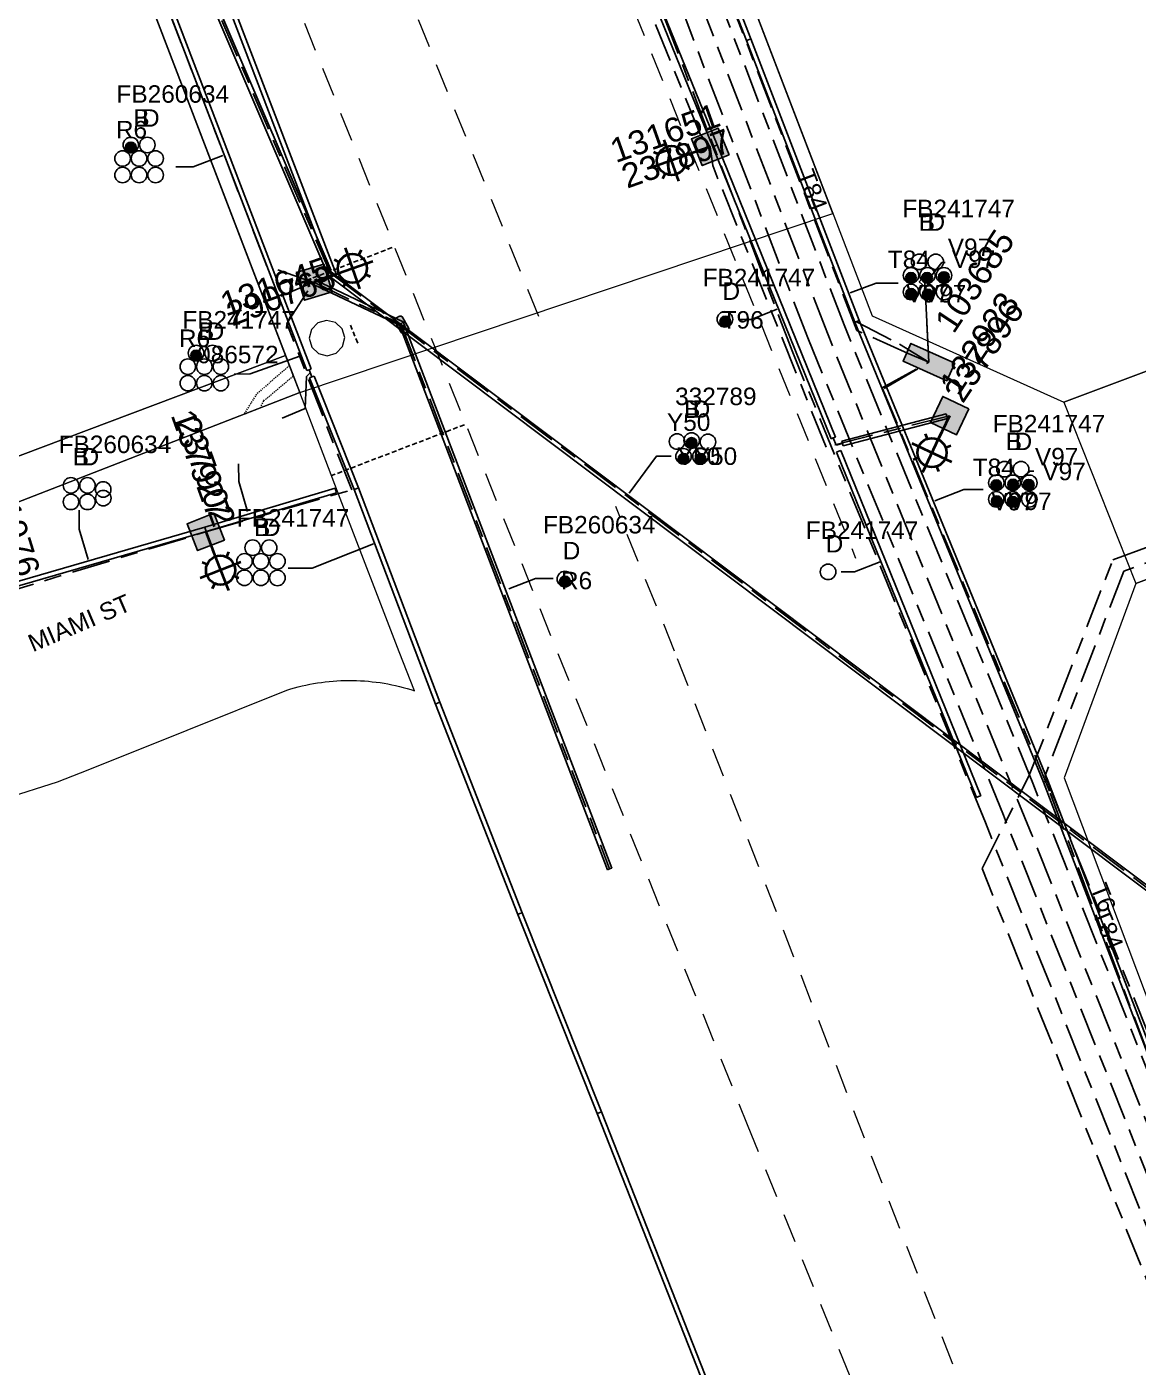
# Model space of a CAD drawing. Header units: metres. Extents: x 308616 to 310825, y 6264327 to 6267194.
# Drawn here: x 309077 to 309191.5, y 6266294.9 to 6266433 of the extents above; entities that cross this region are included whole.
import ezdxf
from ezdxf.enums import TextEntityAlignment as Align

# ---------------------------------------------------------------- set-up
doc = ezdxf.new("R2010")
doc.units = ezdxf.units.M
for name, pattern in [('Cable Exist UG', [8.2, 4, -1.2, 1.8, -1.2]), ('Dash', [5, 3, -2]), ('DASHED', [0.75, 0.5, -0.25]), ('HIDDEN', [0.375, 0.25, -0.125]), ('HIDDEN2', [0.1875, 0.125, -0.0625])]:
    doc.linetypes.add(name, pattern=pattern)
doc.layers.get('0').update_dxf_attribs({"color": 6})
for name, color, linetype in [('_User Miscellaneous9', 7, 'Continuous'), ('Equip_SL_EXT', 7, 'Continuous'), ('Equip_SP_SL_EXT', 7, 'Continuous'), ('Mains_HV_EXT', 7, 'Continuous'), ('Mains_LV_EXT', 7, 'Continuous'), ('Mains_LV_SL_EXT', 7, 'Continuous'), ('Mains_SL_EXT', 7, 'Continuous'), ('Mains_TR_EXT', 7, 'Continuous'), ('Services_SP_EXT', 7, 'Continuous'), ('SupportsUG_SP_LV_EXT', 7, 'Continuous'), ('SupportsUG_SP_LV_SL_EXT', 7, 'Continuous'), ('Trench_SP_EXT', 7, 'Continuous')]:
    doc.layers.add(name, color=color, linetype=linetype)
for name, color, linetype, lineweight in [('Cadastre Developer_SP_EXT', 7, 'Continuous', 5), ('Cadastre Land Parcels_SP_EXT', 7, 'Continuous', 5), ('Cadastre Other Property_SP_EXT', 7, 'HIDDEN', 5), ('Cadastre Roads_SP_EXT', 7, 'Continuous', 5)]:
    doc.layers.add(name, color=color, linetype=linetype, lineweight=lineweight)
doc.layers.add('UNKNOWN_FEATURES', color=1, linetype='DASHED', plot=False)
doc.styles.add('COLUMN_LABEL', font='arial.ttf')
doc.styles.add('iecARIAL', font='arial.ttf', dxfattribs={"height": 2})
doc.styles.add('POLE_LABEL', font='arial.ttf')
doc.styles.get("Standard").update_dxf_attribs({"font": 'arial.ttf'})

# ---------------------------------------------------------------- blocks, each defined once
blk = doc.blocks.new('COLUMN_EXT')
blk.add_hatch(color=256).paths.add_polyline_path([(-1.49, 1.48), (-1.49, -1.49), (1.48, -1.49), (1.48, 1.48)])
blk.add_lwpolyline([(-1.49, -1.49), (1.48, -1.49), (1.48, 1.48), (-1.49, 1.48)], close=True)
for tag, height, style, flags, p in [('ASSET_NUM', 2.5, 'COLUMN_LABEL', 8, (2, 2)), ('STRUCTURE_PLANT_NUMBER', 0.2, 'POLE_LABEL', 9, (1.81, 0.03)), ('STREET_CODE', 0.2, 'COLUMN_LABEL', 9, (1.81, -0.2))]:
    blk.add_attdef(tag, text='', height=height, dxfattribs=dict(style=style, flags=flags)).set_placement(p, align=Align.MIDDLE_LEFT)
at = {"flags": 9}
for tag, p in [('COLUMN_TYPE', (1.81, -0.4)), ('OWNED_BY', (1.81, -0.6)), ('STATE', (1.81, -0.8)), ('USAGE', (1.81, -1)), ('LEGEND', (1.81, -1.2)), ('LOCATION', (1.81, -1.4)), ('STREETNAME', (1.81, -1.6)), ('SUBURB', (1.81, -1.8)), ('NOTES', (1.81, -2))]:
    blk.add_attdef(tag, text='', height=0.2, dxfattribs=at).set_placement(p, align=Align.MIDDLE_LEFT)
at = {"flags": 1}
blk.add_attdef('Z', (1.81, -2.35), '', height=0.2, dxfattribs=at)
blk = doc.blocks.new('PILLAR_EXT')
blk.add_hatch(color=256).paths.add_polyline_path([(-2.475, 0.99), (-2.475, -0.99), (2.475, -0.99), (2.475, 0.99)])
blk.add_lwpolyline([(-2.475, -0.99), (2.475, -0.99), (2.475, 0.99), (-2.475, 0.99)], close=True)
at = {"style": 'iecARIAL', "flags": 8}
blk.add_attdef('ASSET_NUM', (1.5, 3.5), '', height=2.5, dxfattribs=at)
for tag, p, flags in [('OWNED_BY', (0, -0.2), 9), ('STATE', (0, -0.4), 9), ('SUPPORT_TYPE', (0, -0.6), 9), ('USAGE', (0, -0.8), 9), ('LEGEND', (0, -1), 9), ('LOCATION', (0, -1.2), 9), ('NOTES', (0, -1.4), 9), ('STREETNAME', (0, -1.8), 9), ('SUBURB', (0, -2), 1), ('PARENT', (0, -1.6), 9)]:
    blk.add_attdef(tag, p, '', height=0.2, dxfattribs=dict(flags=flags))
blk = doc.blocks.new('DUCT_EXT')
blk.add_circle((0, 0.8), 0.8)
at = {"flags": 1}
blk.add_attdef('Z', (0, 0), '', height=0.2, dxfattribs=at)
at = {"flags": 9}
for tag, p in [('DUCT_CODE', (0, 0)), ('XSECT_TYPE', (0, -0.2)), ('STATE', (0, -0.6)), ('FB_REFERENCE', (0, -0.4)), ('NOTES', (0, -0.8))]:
    blk.add_attdef(tag, text='', height=0.2, dxfattribs=at).set_placement(p, align=Align.MIDDLE_LEFT)
blk = doc.blocks.new('SL_LANTERN_EXT')
at = {"lineweight": 40}
for p, q in [((-1.46, 5.68), (-1.06, 5.28)), ((0, 1.97), (0, 6.47)), ((1.46, 5.68), (1.06, 5.28)), ((-2.25, 4.22), (2.25, 4.22)), ((-1.46, 2.76), (-1.06, 3.16)), ((1.46, 2.76), (1.06, 3.16)), ((0, 0), (0, 2.72))]:
    blk.add_line(p, q, dxfattribs=at)
blk.add_circle((0, 4.22), 1.5, dxfattribs=at)
at = {"style": 'iecARIAL', "flags": 8}
blk.add_attdef('ASSET_NUM', (1.5, 1.5), '', height=2.5, dxfattribs=at)
for tag, p, height, flags in [('CONSTRUCTED_VOLTAGE', (0.98, -0.65), 0.2, 9), ('CONTROL_TYPE', (0.98, -0.85), 0.2, 9), ('LANTERN_PURPOSE', (0.98, -1.05), 0.2, 9), ('LANTERN_TYPE', (0.98, -1.25), 0.2, 9), ('NO_PHASES', (0.98, -1.45), 0.2, 9), ('LNUMBER', (2.18, -3.25), 2.5, 8), ('OPERATING_VOLTAGE', (0.98, -1.65), 0.2, 9), ('ORIENTATION', (0.98, -1.85), 0.2, 9), ('OWNED_BY', (0.98, -2.05), 0.2, 9), ('STATE', (0.98, -2.25), 0.2, 9), ('USAGE', (0.98, -2.45), 0.2, 9), ('CEXIST', (0.98, -2.65), 0.2, 9), ('CNEW', (0.98, -2.85), 0.2, 9), ('CNUMBER', (0.98, -3.05), 0.2, 9), ('CREMOVE', (0.98, -3.25), 0.2, 9), ('CREPLACE', (0.98, -3.45), 0.2, 9), ('LKINGHEIGHT', (0.98, -3.65), 0.2, 9), ('LBRACKET', (0.98, -3.85), 0.2, 9), ('LBRACKETVOCAB', (0.98, -4.05), 0.2, 9), ('LCATEGORY', (0.98, -4.25), 0.2, 9), ('LCHARGE1', (0.98, -4.45), 0.2, 9), ('LCHARGE1PERCENT', (0.98, -4.65), 0.2, 9), ('LCHARGE2', (0.98, -4.85), 0.2, 9), ('LCHARGE2PERCENT', (0.98, -5.05), 0.2, 9), ('LCHARGE3', (0.98, -5.25), 0.2, 9), ('LCHARGE3PERCENT', (0.98, -5.45), 0.2, 9), ('LEXIST', (0.98, -5.65), 0.2, 9), ('LLAMP', (0.98, -5.85), 0.2, 9), ('LLAMPVOCAB', (0.98, -6.05), 0.2, 9), ('LMAST', (0.98, -6.25), 0.2, 9), ('LMASTVOCAB', (0.98, -6.45), 0.2, 9), ('LNEW', (0.98, -6.65), 0.2, 9), ('LANTNUMBER', (0.98, -6.85), 0.2, 9), ('LOUTREACH', (0.98, -7.25), 0.2, 9), ('LOUTREACHVOCAB', (0.98, -7.45), 0.2, 9), ('LRATECODE', (0.98, -7.65), 0.2, 9), ('LREMOVE', (0.98, -7.85), 0.2, 9), ('LREPLACE', (0.98, -8.05), 0.2, 9), ('LTYPE', (0.98, -8.25), 0.2, 9), ('LTYPEVOCAB', (0.98, -8.45), 0.2, 9), ('STREETNAME', (0.98, -9.25), 0.2, 9), ('SUBURB', (0.98, -9.45), 0.2, 1), ('LEGEND', (0.98, -8.65), 0.2, 9), ('LOCATION', (0.98, -8.85), 0.2, 9), ('NOTES', (0.98, -9.05), 0.2, 9)]:
    blk.add_attdef(tag, p, '', height=height, dxfattribs=dict(flags=flags))
blk = doc.blocks.new('CCP_EXT')
at = {"flags": 9}
for tag, p in [('LEGEND', (0, -1.4)), ('STATE', (0, -1.8)), ('LIFE_SUPPORT', (0, -1.6)), ('NOTES', (0, -2))]:
    blk.add_attdef(tag, text='', height=0.2, dxfattribs=at).set_placement(p, align=Align.MIDDLE_LEFT)
blk.add_wipeout([(0, 0.57), (0.57, 0), (0, -0.57), (-0.57, 0)])
blk.add_lwpolyline([(-0.57, 0), (0, 0.57), (0.57, 0), (0, -0.57), (-0.57, 0)])
at = {"flags": 1}
blk.add_attdef('Z', (0, 0), '', height=0.2, dxfattribs=at)
at = {"flags": 9}
for tag, p in [('CCP_TYPE', (0, 0)), ('CONSTRUCTED_VOLTAGE', (0, -0.2)), ('OPERATING_VOLTAGE', (0, -0.6)), ('ORIENTATION', (0, -0.8)), ('OWNED_BY', (0, -1)), ('NO_PHASES', (0, -0.4)), ('USAGE', (0, -1.2))]:
    blk.add_attdef(tag, text='', height=0.2, dxfattribs=at).set_placement(p, align=Align.MIDDLE_LEFT)
blk = doc.blocks.new('SL_STJ_EXT')
h = blk.add_hatch(color=256)
edge = h.paths.add_edge_path()
edge.add_ellipse((-0.59, 0.13), major_axis=(0.226, 0.226), ratio=1, start_angle=45, end_angle=135)
edge.add_line((-0.91, 0.13), (-0.91, -0.13))
edge.add_ellipse((-0.59, -0.13), major_axis=(0.226, 0.226), ratio=1, start_angle=135, end_angle=225)
edge.add_line((-0.59, -0.45), (0.59, -0.45))
edge.add_ellipse((0.59, -0.13), major_axis=(-0.226, 0.226), ratio=1, start_angle=135, end_angle=225)
edge.add_line((0.91, -0.13), (0.91, 0.13))
edge.add_ellipse((0.59, 0.13), major_axis=(-0.226, 0.226), ratio=1, start_angle=225, end_angle=315)
edge.add_line((0.59, 0.45), (-0.59, 0.45))
blk.add_lwpolyline([(-0.91, 0.13), (-0.91, -0.13, 0.414214), (-0.59, -0.45), (0.59, -0.45, 0.414214), (0.91, -0.13), (0.91, 0.13, 0.414214), (0.59, 0.45), (-0.59, 0.45, 0.414214)], format="xyb", close=True)
at = {"flags": 1}
blk.add_attdef('Z', (0, 0), '', height=0.2, dxfattribs=at)
at = {"flags": 9}
for tag, p in [('ORIENTATION', (0, 0)), ('USAGE', (0, -0.2)), ('LEGEND', (0, -0.4)), ('NOTES', (0, -0.6))]:
    blk.add_attdef(tag, text='', height=0.2, dxfattribs=at).set_placement(p, align=Align.MIDDLE_LEFT)
blk = doc.blocks.new('CABLE_LARGE_EXT')
h = blk.add_hatch(color=256)
edge = h.paths.add_edge_path()
edge.add_arc((0, 0.55), 0.55, 0, 360)
blk.add_circle((0, 0.55), 0.55)
at = {"flags": 1}
blk.add_attdef('Z', (0, 0), '', height=0.2, dxfattribs=at)
at = {"flags": 9}
for tag, p in [('COND_CODE', (0, 0)), ('STATE', (0, -0.4)), ('XSECT_SIZE', (0, -0.6)), ('FB_REFERENCE', (0, -0.2)), ('NOTES', (0, -0.8))]:
    blk.add_attdef(tag, text='', height=0.2, dxfattribs=at).set_placement(p, align=Align.MIDDLE_LEFT)

msp = doc.modelspace()

# ---------------------------------------------------------------- linework, layer by layer
at = {"layer": '_User Miscellaneous9'}
for p, q in [((309107.89, 6266407.73), (309078.05, 6266477.52)), ((309108.33, 6266407.92), (309078.49, 6266477.71)), ((309125.83, 6266474.29), (309147.67, 6266420.65)), ((309126.27, 6266474.47), (309148.11, 6266420.84)), ((309108.43, 6266407.28), (309087.8, 6266461.11)), ((309108.88, 6266407.45), (309088.25, 6266461.28)), ((309082.77, 6266459.08), (309103.35, 6266405.44)), ((309082.32, 6266458.9), (309102.91, 6266405.27)), ((309141.5, 6266456.65), (309151.12, 6266431.59)), ((309141.95, 6266456.83), (309151.57, 6266431.76)), ((309151.12, 6266431.59), (309151.35, 6266431.67)), ((309151.12, 6266431.59), (309162.28, 6266402.57)), ((309151.57, 6266431.76), (309151.35, 6266431.67)), ((309151.57, 6266431.76), (309162.73, 6266402.74)), ((309147.67, 6266420.65), (309147.89, 6266420.75)), ((309147.67, 6266420.66), (309147.89, 6266420.75)), ((309147.67, 6266420.66), (309159.85, 6266390.57)), ((309148.11, 6266420.84), (309147.89, 6266420.75)), ((309148.11, 6266420.84), (309147.89, 6266420.75)), ((309148.11, 6266420.84), (309160.3, 6266390.75)), ((309106.54, 6266406.47), (309106.65, 6266406.68)), ((309106.75, 6266406.9), (309106.65, 6266406.68)), ((309115.77, 6266402.61), (309106.75, 6266406.9)), ((309107.89, 6266407.73), (309108.11, 6266407.82)), ((309107.97, 6266407.46), (309108.11, 6266407.65)), ((309108.33, 6266407.92), (309108.11, 6266407.82)), ((309108.25, 6266407.85), (309108.11, 6266407.65)), ((309108.43, 6266407.28), (309108.66, 6266407.36)), ((309108.88, 6266407.45), (309108.66, 6266407.36)), ((309102.91, 6266405.27), (309103.13, 6266405.36)), ((309102.91, 6266405.27), (309103.13, 6266405.36)), ((309102.91, 6266405.27), (309105.85, 6266397.6)), ((309103.35, 6266405.44), (309103.13, 6266405.36)), ((309103.35, 6266405.44), (309103.13, 6266405.36)), ((309103.35, 6266405.44), (309106.29, 6266397.77)), ((309115.39, 6266402.26), (309106.54, 6266406.47)), ((309115.39, 6266402.26), (309115.58, 6266402.44)), ((309115.77, 6266402.61), (309115.58, 6266402.44)), ((309137.26, 6266346.35), (309115.77, 6266402.61)), ((309162.28, 6266402.57), (309162.5, 6266402.66)), ((309162.28, 6266402.57), (309162.5, 6266402.66)), ((309162.28, 6266402.57), (309181.73, 6266355.21)), ((309162.73, 6266402.75), (309162.5, 6266402.66)), ((309162.73, 6266402.74), (309162.5, 6266402.66)), ((309162.73, 6266402.75), (309182.18, 6266355.38)), ((309136.81, 6266346.17), (309115.39, 6266402.26)), ((309105.85, 6266397.6), (309106.07, 6266397.68)), ((309106.29, 6266397.77), (309106.07, 6266397.68)), ((309106.13, 6266396.85), (309106.35, 6266396.94)), ((309106.58, 6266397.03), (309106.35, 6266396.94)), ((309111.16, 6266385.51), (309106.58, 6266397.03)), ((309110.71, 6266385.34), (309106.13, 6266396.85)), ((309171.71, 6266393.13), (309160.97, 6266390.31)), ((309171.71, 6266393.13), (309171.77, 6266392.89)), ((309171.83, 6266392.66), (309171.77, 6266392.89)), ((309171.83, 6266392.66), (309161.09, 6266389.84)), ((309159.85, 6266390.57), (309160.08, 6266390.66)), ((309160.3, 6266390.75), (309160.08, 6266390.66)), ((309160.97, 6266390.31), (309161.03, 6266390.08)), ((309161.09, 6266389.84), (309161.03, 6266390.08)), ((309160.41, 6266389.19), (309160.64, 6266389.28)), ((309160.41, 6266389.19), (309174.82, 6266353.62)), ((309160.86, 6266389.37), (309160.64, 6266389.28)), ((309160.86, 6266389.37), (309175.27, 6266353.8)), ((309095.33, 6266381.47), (309108.75, 6266385.47)), ((309095.46, 6266381.01), (309108.89, 6266385.01)), ((309108.75, 6266385.47), (309108.82, 6266385.24)), ((309108.89, 6266385.01), (309108.82, 6266385.24)), ((309110.71, 6266385.34), (309110.93, 6266385.43)), ((309119.08, 6266363.25), (309110.71, 6266385.34)), ((309111.16, 6266385.51), (309110.93, 6266385.43)), ((309119.53, 6266363.43), (309111.16, 6266385.51)), ((309095.33, 6266381.47), (309073.59, 6266375.17)), ((309095.46, 6266381.01), (309073.73, 6266374.71)), ((309095.33, 6266381.47), (309095.39, 6266381.24)), ((309095.33, 6266381.47), (309095.39, 6266381.24)), ((309095.46, 6266381.01), (309095.39, 6266381.24)), ((309095.46, 6266381.01), (309095.39, 6266381.24)), ((309119.08, 6266363.25), (309119.3, 6266363.34)), ((309127.58, 6266341.57), (309119.08, 6266363.25)), ((309119.53, 6266363.43), (309119.3, 6266363.34)), ((309128.02, 6266341.75), (309119.53, 6266363.43)), ((309181.73, 6266355.21), (309181.95, 6266355.3)), ((309181.73, 6266355.21), (309202.05, 6266302.13)), ((309182.18, 6266355.38), (309181.95, 6266355.3)), ((309182.18, 6266355.38), (309202.5, 6266302.3)), ((309174.82, 6266353.62), (309175.04, 6266353.71)), ((309175.27, 6266353.8), (309175.04, 6266353.71)), ((309136.81, 6266346.17), (309137.03, 6266346.26)), ((309137.26, 6266346.35), (309137.03, 6266346.26)), ((309127.58, 6266341.57), (309127.8, 6266341.66)), ((309128.02, 6266341.75), (309127.8, 6266341.66)), ((309136.18, 6266321.24), (309128.02, 6266341.75)), ((309135.74, 6266321.06), (309127.58, 6266341.57)), ((309135.74, 6266321.06), (309135.96, 6266321.15)), ((309146.44, 6266293.94), (309135.74, 6266321.06)), ((309136.18, 6266321.24), (309135.96, 6266321.15)), ((309146.88, 6266294.12), (309136.18, 6266321.24))]:
    msp.add_line(p, q, dxfattribs=at)
for points in [[(309092.36, 6266418.58), (309094.13, 6266418.58), (309097.19, 6266419.76)], [(309166.76, 6266406.61), (309164.48, 6266406.61), (309161.8, 6266405.61)], [(309150.26, 6266402.87), (309151.62, 6266402.87), (309154.28, 6266403.91)], [(309098.37, 6266397.23), (309099.99, 6266397.27), (309105.12, 6266399.07)], [(309143.37, 6266388.77), (309141.85, 6266388.77), (309139.03, 6266384.97)], [(309143.37, 6266388.77), (309141.85, 6266388.77), (309139.03, 6266384.97)], [(309180.75, 6266387.24), (309180.33, 6266387.24), (309178.81, 6266385.92)], [(309175.5, 6266385.36), (309173.51, 6266385.36), (309170.54, 6266384.18)], [(309082.4, 6266383.22), (309082.4, 6266381.25), (309083.3, 6266378.13)], [(309103.92, 6266377.25), (309106.4, 6266377.24), (309112.71, 6266379.74)], [(309160.89, 6266376.86), (309162.25, 6266376.86), (309164.91, 6266377.9)], [(309131.23, 6266376.17), (309129.39, 6266376.17), (309126.65, 6266375.13)]]:
    msp.add_lwpolyline(points, dxfattribs=at)
at = {"layer": '_User Miscellaneous9', "linetype": 'Continuous'}
msp.add_lwpolyline([(309098.81, 6266388), (309098.85, 6266386.16), (309099.72, 6266383.08)], dxfattribs=at)
at = {"layer": 'Cadastre Developer_SP_EXT', "linetype": 'Dash'}
for points in [[(308974.96, 6266847.83), (309027.77, 6266713.94), (309071.51, 6266601.17), (309115.09, 6266495.15), (309162.38, 6266378.27)], [(309129.74, 6266403.16), (309049.37, 6266601.29), (309025.47, 6266657.91), (309016.2, 6266684.88), (309011.12, 6266708.04), (309006.14, 6266730.42), (309001.6, 6266749.09), (308996.16, 6266767.15), (308984.08, 6266802.56), (308972.96, 6266828.97)], [(309109.74, 6266400.99), (309109.47, 6266401.89), (309108.79, 6266402.55), (309107.88, 6266402.77), (309106.97, 6266402.51), (309106.32, 6266401.83), (309106.09, 6266400.92), (309106.35, 6266400.01), (309107.03, 6266399.36), (309107.95, 6266399.13), (309108.85, 6266399.39), (309109.51, 6266400.07), (309109.74, 6266400.99)], [(309465.51, 6265530.11), (309330.56, 6265890.03), (309143.73, 6266368.68), (309137.67, 6266383.61)]]:
    msp.add_lwpolyline(points, dxfattribs=at)
at = {"layer": 'Cadastre Land Parcels_SP_EXT', "linetype": 'Continuous'}
for points in [[(308935.17, 6266587.45), (309013.29, 6266383.58), (309015.54, 6266377.69), (309037.91, 6266374.39), (309103.65, 6266399.14), (309103.65, 6266399.14), (309024.56, 6266605.41)], [(309071.52, 6266382.29), (309105.11, 6266395.33), (309103.65, 6266399.14), (309037.91, 6266374.39)]]:
    msp.add_lwpolyline(points, dxfattribs=at)
for points in [[(309208.29, 6266403.52), (309175.66, 6266484.12), (309161.7, 6266505.07), (309123.25, 6266562.79), (309105.42, 6266556.26), (309107.25, 6266551.5), (309164.07, 6266403.23), (309183.82, 6266394.35), (309208.29, 6266403.52)], [(309183.87, 6266355.63), (309203.44, 6266303.71), (309222.42, 6266310.84), (309210.07, 6266345.29), (309208.81, 6266351.13), (309208.97, 6266377.7), (309210.83, 6266383), (309191.26, 6266375.66), (309183.87, 6266355.63)]]:
    msp.add_lwpolyline(points, close=True, dxfattribs=at)
at = {"layer": 'Cadastre Other Property_SP_EXT', "linetype": 'HIDDEN2'}
msp.add_lwpolyline([(309099.37, 6266393.11), (309101.05, 6266393.76), (309101.4, 6266394.49), (309104.45, 6266397.05), (309104.05, 6266398.1), (309100.66, 6266395.18), (309099.37, 6266393.11)], close=True, dxfattribs=at)
at = {"layer": 'Cadastre Roads_SP_EXT', "linetype": 'Continuous'}
msp.add_lwpolyline([(309160.02, 6266413.79), (309107.25, 6266551.5), (309105.42, 6266556.26), (309078.17, 6266627.41), (309074.56, 6266636.84), (309053.07, 6266692.95), (309031.42, 6266749.36), (309004.49, 6266814.3), (308960.85, 6266919.5), (308938.85, 6266906.89), (308910.48, 6266890.63), (308958.76, 6266774.21), (308972.28, 6266741.62), (308991.24, 6266692.22), (309007.85, 6266648.95), (309016.26, 6266627.05), (309024.56, 6266605.41), (309105.11, 6266395.33), (309160.02, 6266413.79)], close=True, dxfattribs=at)
for points in [[(309365.66, 6266462.56), (309322.39, 6266446.32), (309267.78, 6266425.83), (309208.29, 6266403.52), (309183.82, 6266394.35), (309187.54, 6266385), (309191.26, 6266375.66), (309210.83, 6266383), (309210.83, 6266383), (309228.6, 6266389.67), (309351.06, 6266435.64)], [(309074.75, 6266353.51), (309080.14, 6266355.24), (309083.31, 6266356.46), (309093.52, 6266360.55), (309103.79, 6266364.68), (309104.18, 6266364.8), (309104.57, 6266364.91), (309104.96, 6266365.01), (309105.35, 6266365.11), (309105.74, 6266365.2), (309106.14, 6266365.28), (309106.54, 6266365.35), (309106.94, 6266365.42), (309107.34, 6266365.48), (309107.74, 6266365.53), (309108.14, 6266365.58), (309108.54, 6266365.61), (309108.94, 6266365.64), (309109.35, 6266365.66), (309109.75, 6266365.68), (309110.16, 6266365.68), (309110.56, 6266365.68), (309110.97, 6266365.67), (309111.37, 6266365.65), (309111.78, 6266365.63), (309112.18, 6266365.59), (309112.58, 6266365.55), (309112.99, 6266365.51), (309113.39, 6266365.45), (309113.79, 6266365.39), (309114.19, 6266365.32), (309114.58, 6266365.24), (309114.98, 6266365.15), (309115.38, 6266365.06), (309115.77, 6266364.96), (309116.16, 6266364.85), (309116.55, 6266364.73), (309116.94, 6266364.62), (309115.36, 6266368.61), (309115.36, 6266368.61), (309109.29, 6266384.42), (309105.11, 6266395.33), (309071.52, 6266382.29)]]:
    msp.add_lwpolyline(points, dxfattribs=at)
at = {"layer": 'Mains_HV_EXT', "linetype": 'Cable Exist UG'}
msp.add_lwpolyline([(309220.05, 6266276.39), (309215.47, 6266297), (309197.84, 6266290.22), (309175.41, 6266346.3), (309175.41, 6266346.3), (309180.27, 6266355.91), (309188.88, 6266378.11), (309210.77, 6266386.17), (309210.77, 6266386.17), (309228.38, 6266392.72), (309229.74, 6266394.31)], dxfattribs=at)
at = {"layer": 'Mains_LV_EXT', "linetype": 'Cable Exist UG'}
msp.add_lwpolyline([(309230.57, 6266392.57), (309226.5, 6266393.15), (309226.5, 6266393.15), (309208.64, 6266386.44), (309205.53, 6266378.65), (309205.4, 6266350.88), (309206.8, 6266344.32), (309218.89, 6266311.62), (309203.72, 6266305.37), (309203.72, 6266305.37), (309201.09, 6266304.25), (309201.09, 6266304.25), (309182.36, 6266354.27), (309165.12, 6266395.83), (309169.93, 6266398.47)], dxfattribs=at)
at = {"layer": 'Mains_LV_SL_EXT', "linetype": 'Cable Exist UG'}
for points in [[(309106.63, 6266406.64), (309101.71, 6266408.36), (309101.71, 6266408.36), (309083.67, 6266455.4), (309086.02, 6266460.34)], [(309095.42, 6266380.97), (309110.46, 6266385.31), (309103.77, 6266402.46), (309106.54, 6266406.78)], [(309073.84, 6266374.45), (309095.42, 6266380.97)]]:
    msp.add_lwpolyline(points, dxfattribs=at)
at = {"layer": 'Mains_SL_EXT', "linetype": 'Cable Exist UG'}
for points in [[(309147.39, 6266420.65), (309146.35, 6266421.95), (309125.89, 6266472.41), (309125.63, 6266474.24)], [(309106.55, 6266406.7), (309115.47, 6266402.41)], [(309115.57, 6266402.34), (309137.03, 6266346.26)], [(309214.6, 6266386.53), (309211.29, 6266384.77), (309211.29, 6266384.77), (309190, 6266376.93), (309181.9, 6266355.88), (309200.41, 6266309.53), (309200.38, 6266304.36), (309202.27, 6266297.38), (309198.21, 6266295.75)]]:
    msp.add_lwpolyline(points, dxfattribs=at)
at = {"layer": 'Trench_SP_EXT', "linetype": 'Cable Exist UG'}
for points in [[(309103.17, 6266405.26), (309106.53, 6266406.71)], [(309162.48, 6266402.63), (309166.9, 6266400.32), (309169.93, 6266398.47)], [(309169.93, 6266398.47), (309169.69, 6266403.16)], [(309165.33, 6266395.76), (309169.93, 6266398.47)], [(309103.31, 6266392.69), (309105.68, 6266393.69), (309105.82, 6266397), (309106.19, 6266397.36)], [(309106.07, 6266397.68), (309106.35, 6266396.94)], [(309161.03, 6266390.08), (309160.38, 6266389.91), (309160.08, 6266390.66)]]:
    msp.add_lwpolyline(points, dxfattribs=at)
at = {"layer": 'UNKNOWN_FEATURES'}
for points in [[(309114.63, 6266410.27), (309105.44, 6266406.75)], [(309110.34, 6266402.29), (309111.15, 6266400.25)], [(309122.07, 6266392.02), (309108.39, 6266386.78)]]:
    msp.add_lwpolyline(points, dxfattribs=at)

# ---------------------------------------------------------------- block references
at = {"layer": '_User Miscellaneous9'}
for name, p in [('DUCT_EXT', (309087.71, 6266420.04)), ('CABLE_LARGE_EXT', (309087.71, 6266420.04)), ('DUCT_EXT', (309089.41, 6266420.04)), ('DUCT_EXT', (309086.86, 6266418.64)), ('DUCT_EXT', (309088.56, 6266418.64)), ('DUCT_EXT', (309090.26, 6266418.64)), ('DUCT_EXT', (309086.86, 6266416.94)), ('DUCT_EXT', (309088.56, 6266416.94)), ('DUCT_EXT', (309090.26, 6266416.94)), ('DUCT_EXT', (309168.93, 6266408)), ('DUCT_EXT', (309170.63, 6266408)), ('DUCT_EXT', (309168.08, 6266406.6)), ('DUCT_EXT', (309169.78, 6266406.6)), ('DUCT_EXT', (309171.48, 6266406.6)), ('CABLE_LARGE_EXT', (309171.47, 6266406.68)), ('DUCT_EXT', (309168.08, 6266404.9)), ('DUCT_EXT', (309169.78, 6266404.9)), ('DUCT_EXT', (309171.48, 6266404.9)), ('DUCT_EXT', (309148.91, 6266402.08)), ('CABLE_LARGE_EXT', (309148.95, 6266402.1)), ('DUCT_EXT', (309094.43, 6266398.6)), ('CABLE_LARGE_EXT', (309094.43, 6266398.6)), ('DUCT_EXT', (309096.13, 6266398.6)), ('DUCT_EXT', (309093.58, 6266397.2)), ('DUCT_EXT', (309095.28, 6266397.2)), ('DUCT_EXT', (309096.98, 6266397.2)), ('DUCT_EXT', (309093.58, 6266395.5)), ('DUCT_EXT', (309095.28, 6266395.5)), ('DUCT_EXT', (309096.98, 6266395.5)), ('DUCT_EXT', (309143.98, 6266389.49)), ('DUCT_EXT', (309145.48, 6266389.59)), ('CABLE_LARGE_EXT', (309145.48, 6266389.59)), ('DUCT_EXT', (309147.16, 6266389.45)), ('DUCT_EXT', (309144.65, 6266387.96)), ('CABLE_LARGE_EXT', (309144.65, 6266387.96)), ('DUCT_EXT', (309146.39, 6266387.96)), ('CABLE_LARGE_EXT', (309146.39, 6266387.96)), ('DUCT_EXT', (309177.72, 6266386.64)), ('DUCT_EXT', (309179.42, 6266386.64)), ('DUCT_EXT', (309176.87, 6266385.24)), ('CABLE_LARGE_EXT', (309176.87, 6266385.24)), ('DUCT_EXT', (309178.57, 6266385.24)), ('CABLE_LARGE_EXT', (309178.59, 6266385.31)), ('DUCT_EXT', (309180.27, 6266385.24)), ('CABLE_LARGE_EXT', (309180.21, 6266385.29)), ('DUCT_EXT', (309176.87, 6266383.54)), ('CABLE_LARGE_EXT', (309176.91, 6266383.59)), ('DUCT_EXT', (309178.57, 6266383.54)), ('CABLE_LARGE_EXT', (309178.55, 6266383.54)), ('DUCT_EXT', (309180.27, 6266383.54)), ('DUCT_EXT', (309100.26, 6266378.55)), ('DUCT_EXT', (309101.96, 6266378.55)), ('DUCT_EXT', (309099.42, 6266377.15)), ('DUCT_EXT', (309101.11, 6266377.15)), ('DUCT_EXT', (309102.81, 6266377.15)), ('DUCT_EXT', (309159.54, 6266376.06)), ('DUCT_EXT', (309099.41, 6266375.45)), ('DUCT_EXT', (309101.11, 6266375.45)), ('DUCT_EXT', (309102.81, 6266375.44)), ('DUCT_EXT', (309132.43, 6266375.32)), ('CABLE_LARGE_EXT', (309132.43, 6266375.32))]:
    msp.add_blockref(name, p, dxfattribs=at)
at = {"layer": '_User Miscellaneous9', "rotation": 269.9999999999998}
for p in [(309080.74, 6266385.77), (309082.44, 6266385.77), (309084.06, 6266385.35), (309080.74, 6266384.07), (309082.44, 6266384.07), (309084.07, 6266384.46)]:
    msp.add_blockref('DUCT_EXT', p, dxfattribs=at)
at = {"layer": 'Equip_SL_EXT', "rotation": 298.5291439576636}
msp.add_blockref('SL_STJ_EXT', (309115.63, 6266402.31), dxfattribs=at)
at = {"layer": 'Equip_SP_SL_EXT'}
ref = msp.add_blockref('SL_LANTERN_EXT', (309147.39, 6266420.65), dxfattribs=dict(at, rotation=109.588249997487))
ref.add_attrib('ASSET_NUM', '131651', dxfattribs={"layer": '0', "height": 2.5, "rotation": 19.5693, "style": 'iecARIAL'}).set_placement((309148.89, 6266422.15), align=Align.BOTTOM_RIGHT)
ref = msp.add_blockref('SL_LANTERN_EXT', (309106.55, 6266406.73), dxfattribs=dict(at, rotation=289.3770857547814))
ref.add_attrib('ASSET_NUM', '131645', dxfattribs={"layer": '0', "height": 2.5, "rotation": 19.5693, "style": 'iecARIAL'}).set_placement((309108.05, 6266408.23), align=Align.MIDDLE_RIGHT)
ref = msp.add_blockref('SL_LANTERN_EXT', (309172.05, 6266392.95), dxfattribs=dict(at, rotation=154.6093636957288))
ref.add_attrib('ASSET_NUM', '132923', dxfattribs={"layer": '0', "height": 2.5, "rotation": 56.472, "style": 'iecARIAL'}).set_placement((309173.55, 6266394.45), align=Align.BOTTOM_LEFT)
ref = msp.add_blockref('SL_LANTERN_EXT', (309095.42, 6266380.97), dxfattribs=dict(at, rotation=201.3137548528753))
ref.add_attrib('ASSET_NUM', '137927', dxfattribs={"layer": '0', "height": 2.5, "rotation": 289.8031, "style": 'iecARIAL'}).set_placement((309096.92, 6266382.47), align=Align.MIDDLE_RIGHT)
ref = msp.add_blockref('SL_LANTERN_EXT', (309073.84, 6266374.45), dxfattribs=at)
ref.add_attrib('ASSET_NUM', '211976', dxfattribs={"layer": '0', "height": 2.5, "rotation": 287.2581, "style": 'iecARIAL'}).set_placement((309075.34, 6266375.95), align=Align.BOTTOM_RIGHT)
at = {"layer": 'SupportsUG_SP_LV_EXT'}
ref = msp.add_blockref('PILLAR_EXT', (309169.93, 6266398.47), dxfattribs=dict(at, rotation=155.8048980686019))
ref.add_attrib('ASSET_NUM', '103685', dxfattribs={"layer": '0', "height": 2.5, "rotation": 56.6427, "style": 'iecARIAL'}).set_placement((309171.43, 6266401.97), align=Align.MIDDLE_LEFT)
at = {"layer": 'SupportsUG_SP_LV_SL_EXT'}
ref = msp.add_blockref('COLUMN_EXT', (309147.39, 6266420.65), dxfattribs=dict(at, rotation=112.1770194557793))
ref.add_attrib('ASSET_NUM', '237897', dxfattribs={"layer": '0', "height": 2.5, "rotation": 19.5693, "style": 'COLUMN_LABEL'}).set_placement((309149.39, 6266421.4), align=Align.MIDDLE_RIGHT)
ref = msp.add_blockref('COLUMN_EXT', (309106.6, 6266406.69), dxfattribs=dict(at, rotation=286.7625544554843))
ref.add_attrib('ASSET_NUM', '290768', dxfattribs={"layer": '0', "height": 2.5, "rotation": 20.7941, "style": 'COLUMN_LABEL'}).set_placement((309108.6, 6266407.44), align=Align.MIDDLE_RIGHT)
ref = msp.add_blockref('COLUMN_EXT', (309172.05, 6266392.95), dxfattribs=dict(at, rotation=154.6093636957288))
ref.add_attrib('ASSET_NUM', '237896', dxfattribs={"layer": '0', "height": 2.5, "rotation": 56.5114, "style": 'COLUMN_LABEL'}).set_placement((309174.05, 6266393.7), align=Align.BOTTOM_LEFT)
ref = msp.add_blockref('COLUMN_EXT', (309095.42, 6266380.97), dxfattribs=dict(at, rotation=201.3137548528753))
ref.add_attrib('ASSET_NUM', '237902', dxfattribs={"layer": '0', "height": 2.5, "rotation": 289.7249, "style": 'COLUMN_LABEL'}).set_placement((309097.42, 6266381.72), align=Align.MIDDLE_RIGHT)

# ---------------------------------------------------------------- texts
at = {"layer": '_User Miscellaneous9'}
for s, p in [('FB260634', (309086.23, 6266425.19)), ('B', (309087.96, 6266422.72)), ('D', (309088.86, 6266422.72)), ('R6', (309086.17, 6266421.52)), ('FB241747', (309167.18, 6266413.4)), ('B', (309168.88, 6266412)), ('D', (309169.78, 6266412)), ('V97', (309171.87, 6266409.4)), ('T84', (309165.69, 6266408.16)), ('V97', (309172.3, 6266408.17)), ('FB241747', (309146.61, 6266406.28)), ('D', (309148.66, 6266404.88)), ('FB241747', (309093.01, 6266401.93)), ('B', (309094.62, 6266400.76)), ('D', (309095.52, 6266400.76)), ('T96', (309148.57, 6266401.92)), ('R6', (309092.66, 6266400.03)), ('332789', (309143.78, 6266394.04)), ('B', (309144.71, 6266392.72)), ('D', (309145.59, 6266392.73)), ('Y50', (309142.94, 6266391.39)), ('FB241747', (309176.49, 6266391.23)), ('FB260634', (309080.27, 6266389.1)), ('B', (309177.85, 6266389.4)), ('D', (309178.75, 6266389.4)), ('B', (309081.73, 6266387.83)), ('D', (309082.63, 6266387.83)), ('Y50', (309143.97, 6266387.88)), ('Y50', (309145.7, 6266387.88)), ('V97', (309180.85, 6266387.83)), ('T84', (309174.44, 6266386.73)), ('V97', (309181.61, 6266386.3)), ('V97', (309176.37, 6266383.2)), ('V97', (309178.1, 6266383.23)), ('FB241747', (309098.62, 6266381.53)), ('B', (309100.41, 6266380.55)), ('D', (309101.31, 6266380.55)), ('FB260634', (309130.16, 6266380.82)), ('FB241747', (309157.24, 6266380.26)), ('D', (309159.29, 6266378.86)), ('D', (309132.2, 6266378.15)), ('R6', (309132.02, 6266375.07))]:
    msp.add_text(s, height=1.8, dxfattribs=at).set_placement(p)
at = {"layer": 'Cadastre Other Property_SP_EXT'}
msp.add_text('086572', height=1.8, dxfattribs=at).set_placement((309094.54, 6266398.35))
at = {"layer": 'Cadastre Roads_SP_EXT'}
msp.add_text('MIAMI ST', height=1.8, rotation=23.188, dxfattribs=at).set_placement((309077.62, 6266368.57))
at = {"layer": 'Mains_LV_EXT'}
for rotation, p in [(290.9679, (309156.31, 6266417.89)), (292.1693, (309186.74, 6266341.73))]:
    msp.add_text('T84', height=1.8, rotation=rotation, dxfattribs=at).set_placement(p)
at = {"layer": 'Mains_SL_EXT'}
msp.add_text('T6', height=1.8, rotation=291.7632, dxfattribs=at).set_placement((309186.51, 6266344.34))

# ---------------------------------------------------------------- next in the draw order: block references
at = {"layer": 'Services_SP_EXT', "rotation": 272.9507376732046}
msp.add_blockref('CCP_EXT', (309169.5, 6266406.76), dxfattribs=at)

# ---------------------------------------------------------------- next in the draw order: block references
msp.add_blockref('CCP_EXT', (309169.5, 6266406.76), dxfattribs=at)

# ---------------------------------------------------------------- next in the draw order: linework, layer by layer
at = {"layer": '_User Miscellaneous9'}
for p, q in [((309107.97, 6266407.46), (309209.13, 6266331.37)), ((309108.25, 6266407.85), (309209.41, 6266331.75))]:
    msp.add_line(p, q, dxfattribs=at)
msp.add_lwpolyline([(309171.59, 6266408.73), (309171.27, 6266408.73), (309169.97, 6266407.11)], dxfattribs=at)
at = {"layer": 'Cadastre Developer_SP_EXT', "linetype": 'Dash'}
msp.add_lwpolyline([(309021.52, 6266642.28), (309090.67, 6266470.51), (309151.21, 6266319.93), (309205.66, 6266186.38)], dxfattribs=at)
at = {"layer": 'Mains_HV_EXT', "linetype": 'Cable Exist UG'}
for points in [[(309199.4, 6266308.07), (309180.63, 6266355.1), (309161.18, 6266402.3), (309161.18, 6266402.3), (309104.07, 6266551.39), (309096.92, 6266570.08), (309096.92, 6266570.08), (309075.36, 6266626.32), (309050.32, 6266691.9), (309037.38, 6266725.45), (308990.52, 6266704.87), (308914.03, 6266882.47), (308884.66, 6266896.48), (308804.08, 6266875.1), (308792.69, 6266913.13), (308778.97, 6266951.5), (308778.57, 6266954.21)], [(309194.68, 6266303.66), (309175.75, 6266351.03), (309155.83, 6266399.63), (309045.77, 6266686.95), (309033.99, 6266717.59), (308994.93, 6266700.2), (308994.93, 6266700.2), (308915.71, 6266883.89), (308884.86, 6266898.62), (308805.33, 6266877.5), (308794.56, 6266913.64), (308779.29, 6266954.21)], [(309196.19, 6266305.3), (309177.61, 6266351.8), (309177.61, 6266351.8), (309157.45, 6266400.96), (309047.62, 6266687.68), (309047.62, 6266687.68), (309035.11, 6266720.28), (309035.11, 6266720.28), (308988.51, 6266699.6), (308988.51, 6266699.6), (308914.99, 6266870.48), (308913.24, 6266874.58), (308913.24, 6266874.58), (308911.2, 6266879.34), (308870.5, 6266898.93), (308808.35, 6266882.73), (308808.35, 6266882.73), (308799.85, 6266910.17), (308798.37, 6266914.95), (308782.26, 6266952.31), (308781.62, 6266954.21)], [(309197.75, 6266306.66), (309180.54, 6266349.76), (309159.47, 6266401.44), (309159.47, 6266401.44), (309142.68, 6266445.19), (309138.81, 6266455.32), (309138.81, 6266455.32), (309108.63, 6266534.13), (309075.51, 6266621.12), (309034.8, 6266726.64)]]:
    msp.add_lwpolyline(points, dxfattribs=at)
at = {"layer": 'Mains_LV_EXT', "linetype": 'Cable Exist UG'}
msp.add_lwpolyline([(309169.93, 6266398.47), (309167.79, 6266399.36), (309167.79, 6266399.36), (309162.5, 6266401.74), (309142.05, 6266455.1), (309141.49, 6266456.59)], dxfattribs=at)
at = {"layer": 'Mains_SL_EXT', "linetype": 'Cable Exist UG'}
msp.add_lwpolyline([(309172.05, 6266392.95), (309159.33, 6266389.72), (309147.65, 6266418.72), (309147.39, 6266420.65)], dxfattribs=at)
at = {"layer": 'Mains_TR_EXT', "linetype": 'Cable Exist UG'}
msp.add_lwpolyline([(309087.41, 6266456.28), (309108.23, 6266407.67), (309209.32, 6266331.6), (309215.88, 6266308.27), (309215.88, 6266308.27), (309219.7, 6266296.71), (309219.7, 6266296.71), (309237.13, 6266234.21), (309237.13, 6266234.21), (309259.05, 6266178.99), (309262.89, 6266169.24), (309262.89, 6266169.24), (309287.58, 6266107.1), (309290.17, 6266100.58), (309290.17, 6266100.58), (309296.4, 6266084.36)], dxfattribs=at)
at = {"layer": 'Services_SP_EXT'}
msp.add_lwpolyline([(309169.93, 6266398.47), (309169.5, 6266406.76)], dxfattribs=at)

# ---------------------------------------------------------------- next in the draw order: block references
at = {"layer": '_User Miscellaneous9'}
for p in [(309168.08, 6266406.6), (309169.73, 6266406.6), (309168.09, 6266404.95), (309169.8, 6266404.88)]:
    msp.add_blockref('CABLE_LARGE_EXT', p, dxfattribs=at)

# ---------------------------------------------------------------- next in the draw order: texts
for p in [(309167.58, 6266404.62), (309169.31, 6266404.62)]:
    msp.add_text('V97', height=1.8, dxfattribs=at).set_placement(p)

doc.saveas('drawing.dxf')
